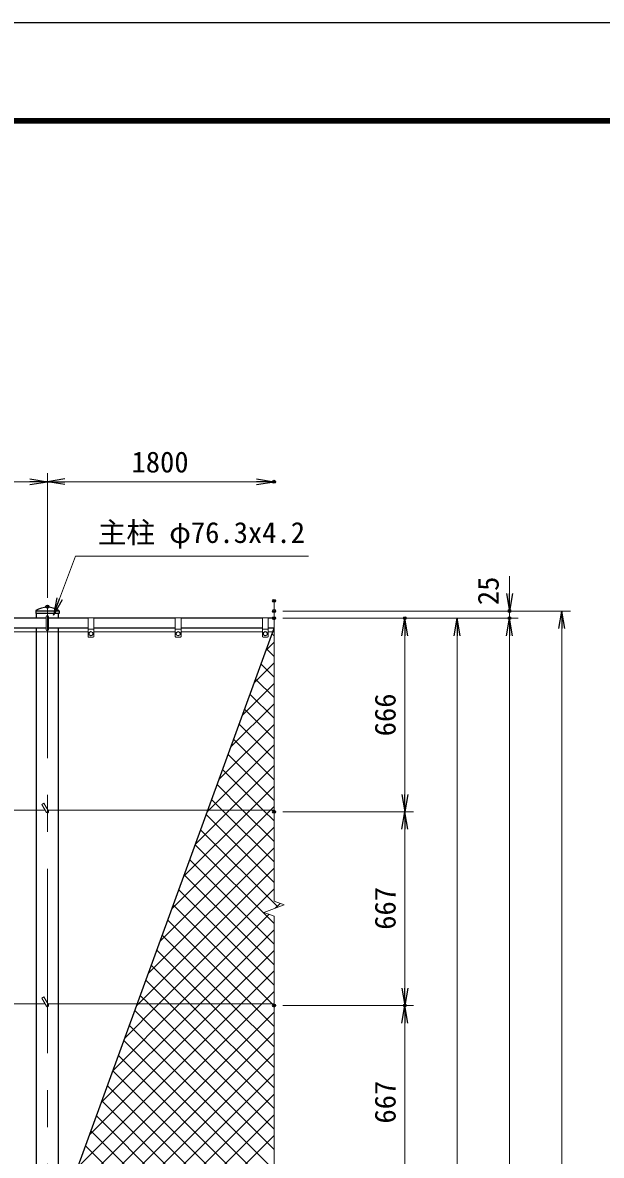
# Model space of a CAD drawing. Units: millimetres, scale not verified. Extents: x -6300 to 6300, y -4455 to 4455.
# Drawn here: x -2862 to -871, y 557 to 4455 of the extents above; entities that cross this region are included whole.
import ezdxf
from ezdxf.enums import TextEntityAlignment as Align

# ---------------------------------------------------------------- set-up
doc = ezdxf.new("R2010")
doc.units = ezdxf.units.MM
doc.header["$LTSCALE"] = 20
doc.header["$PDMODE"] = 32
doc.header["$PDSIZE"] = 10
doc.linetypes.add('USER1', pattern=[50.8, 31.75, -6.35, 6.35, -6.35])
for name, color, linetype, lineweight in [('0-0_D-STR1', 1, 'Continuous', 25), ('0-1_D-STR3', 3, 'Continuous', 13), ('0-2_D-BMK', 2, 'USER1', 13), ('0-3_D-STR2', 7, 'Continuous', 13), ('0-4_D-STR-DIM', 7, 'Continuous', 13), ('0-6_Defpoints', 8, 'Continuous', 25), ('0-A_D-STR-TXT', 7, 'Continuous', 13), ('0-C_D-TTL', 7, 'Continuous', 25)]:
    doc.layers.add(name, color=color, linetype=linetype, lineweight=lineweight)
doc.layers.add('0-5_0', color=7, linetype='Continuous')
doc.styles.add('ＭＳ ゴシック', font='')
doc.styles.get('ＭＳ ゴシック').set_extended_font_data('MS Gothic')

# ---------------------------------------------------------------- blocks, each defined once
blk = doc.blocks.new('_Open')
at = {"layer": '0-5_0'}
blk.add_line((-20, 3.333), (0, 0), dxfattribs=at)
blk.add_lwpolyline([(-20, -3.333), (0, 0), (-20, 0)], dxfattribs=at)

msp = doc.modelspace()

# ---------------------------------------------------------------- linework, layer by layer
at = {"layer": '0-0_D-STR1'}
for p, q in [((-2817.08, 2430.39), (-2817.08, 2422.34)), ((-2736.88, 2430.34), (-2817.08, 2430.34)), ((-2736.88, 2422.34), (-2817.08, 2422.34)), ((-2815.13, 2422.34), (-2815.13, 2405.34)), ((-2738.83, 2405.34), (-2738.83, 2422.34)), ((-2736.88, 2430.39), (-2736.88, 2422.34)), ((-2780.98, 2405.34), (-2916.98, 2405.34)), ((-2636.98, 2405.34), (-2772.98, 2405.34)), ((-2336.98, 2405.34), (-2616.98, 2405.34)), ((-2036.98, 2405.34), (-2316.98, 2405.34)), ((-1996.98, 2405.34), (-2016.98, 2405.34)), ((-2780.98, 2371.34), (-2916.98, 2371.34)), ((-2815.13, 2371.34), (-2815.13, 422.34)), ((-2636.98, 2371.34), (-2772.98, 2371.34)), ((-2738.83, 422.34), (-2738.83, 2371.34)), ((-2336.98, 2371.34), (-2616.98, 2371.34)), ((-2036.98, 2371.34), (-2316.98, 2371.34)), ((-1996.98, 2371.34), (-2016.98, 2371.34))]:
    msp.add_line(p, q, dxfattribs=at)
for centre, radius, start, end in [((-2815.58, 2430.39), 1.5, 123.03241, 180), ((-2776.98, 2371.03), 72.31, 56.96759, 123.03241), ((-2738.38, 2430.39), 1.5, 0, 56.96759)]:
    msp.add_arc(centre, radius, start, end, dxfattribs=at)
at = {"layer": '0-1_D-STR3'}
for p, q in [((-2780.98, 2366.34), (-2780.98, 2410.34)), ((-2772.98, 2366.34), (-2772.98, 2410.34)), ((-2636.98, 2407.34), (-2636.98, 2342.34)), ((-2616.98, 2407.34), (-2636.98, 2407.34)), ((-2616.98, 2407.34), (-2616.98, 2342.34)), ((-2336.98, 2407.34), (-2336.98, 2342.34)), ((-2316.98, 2407.34), (-2336.98, 2407.34)), ((-2316.98, 2407.34), (-2316.98, 2342.34)), ((-2036.98, 2407.34), (-2036.98, 2342.34)), ((-2016.98, 2407.34), (-2036.98, 2407.34)), ((-2016.98, 2407.34), (-2016.98, 2342.34)), ((-2916.98, 2358.34), (-2636.98, 2358.34)), ((-2616.98, 2367.34), (-2636.98, 2367.34)), ((-2618.98, 2340.34), (-2634.98, 2340.34)), ((-2633.48, 2356.08), (-2626.98, 2359.84)), ((-2633.48, 2356.08), (-2633.48, 2348.6)), ((-2626.98, 2359.84), (-2620.48, 2356.08)), ((-2620.48, 2356.08), (-2620.48, 2348.6)), ((-2616.98, 2358.34), (-2336.98, 2358.34)), ((-2316.98, 2367.34), (-2336.98, 2367.34)), ((-2318.98, 2340.34), (-2334.98, 2340.34)), ((-2333.48, 2356.08), (-2326.98, 2359.84)), ((-2333.48, 2356.08), (-2333.48, 2348.6)), ((-2326.98, 2359.84), (-2320.48, 2356.08)), ((-2320.48, 2356.08), (-2320.48, 2348.6)), ((-2316.98, 2358.34), (-2036.98, 2358.34)), ((-2016.98, 2367.34), (-2036.98, 2367.34)), ((-2018.98, 2340.34), (-2034.98, 2340.34)), ((-2033.48, 2356.08), (-2026.98, 2359.84)), ((-2033.48, 2356.08), (-2033.48, 2348.6)), ((-2026.98, 2359.84), (-2020.48, 2356.08)), ((-2020.48, 2356.08), (-2020.48, 2348.6)), ((-2016.98, 2358.34), (-1996.98, 2358.34)), ((-2796.37, 1764.93), (-2789.45, 1768.93)), ((-2796.37, 1764.93), (-2780.45, 1737.34)), ((-2789.45, 1768.93), (-2773.52, 1741.34)), ((-2785.06, 1745.34), (-4575.83, 1745.34)), ((-1996.98, 1745.34), (-2775.83, 1745.34)), ((-2796.37, 1097.93), (-2789.45, 1101.93)), ((-2796.37, 1097.93), (-2780.45, 1070.34)), ((-2789.45, 1101.93), (-2773.52, 1074.34)), ((-2785.06, 1078.34), (-4575.83, 1078.34)), ((-1996.98, 1078.34), (-2775.83, 1078.34))]:
    msp.add_line(p, q, dxfattribs=at)
for points in [[(-2633.48, 2348.6), (-2626.98, 2344.84), (-2620.48, 2348.6)], [(-2333.48, 2348.6), (-2326.98, 2344.84), (-2320.48, 2348.6)], [(-2033.48, 2348.6), (-2026.98, 2344.84), (-2020.48, 2348.6)]]:
    msp.add_lwpolyline(points, dxfattribs=at)
for centre in [(-2626.98, 2352.34), (-2326.98, 2352.34), (-2026.98, 2352.34)]:
    msp.add_circle(centre, 6.49, dxfattribs=at)
for centre, radius, start, end in [((-2776.98, 2410.34), 4, 0, 180), ((-2776.98, 2366.34), 4, 180, 0), ((-2634.98, 2342.34), 2, 180, 270), ((-2618.98, 2342.34), 2, 270, 0), ((-2334.98, 2342.34), 2, 180, 270), ((-2318.98, 2342.34), 2, 270, 0), ((-2034.98, 2342.34), 2, 180, 270), ((-2018.98, 2342.34), 2, 270, 0), ((-2776.98, 1739.34), 4, 210, 30), ((-2776.98, 1072.34), 4, 210, 30)]:
    msp.add_arc(centre, radius, start, end, dxfattribs=at)
at = {"layer": '0-2_D-BMK'}
msp.add_line((-2776.98, -2139.66), (-2776.98, 2445.34), dxfattribs=at)
at = {"layer": '0-3_D-STR2'}
for p, q in [((-1996.98, 2344.38), (-2004.29, 2351.68)), ((-2025.02, 2294.71), (-1996.98, 2322.75)), ((-1996.98, 2273.67), (-2023.16, 2299.84)), ((-2065.49, 2183.53), (-1996.98, 2252.04)), ((-1996.98, 2202.96), (-2042.02, 2248)), ((-1996.98, 2132.25), (-2060.89, 2196.16)), ((-2105.95, 2072.36), (-1996.98, 2181.33)), ((-1996.98, 2061.54), (-2079.76, 2144.32)), ((-2146.42, 1961.18), (-1996.98, 2110.62)), ((-1996.98, 1990.82), (-2098.63, 2092.47)), ((-2186.88, 1850.01), (-1996.98, 2039.91)), ((-1996.98, 1920.11), (-2117.5, 2040.63)), ((-1996.98, 1849.4), (-2136.37, 1988.79)), ((-2220.84, 1745.34), (-1996.98, 1969.2)), ((-1996.98, 1778.69), (-2155.24, 1936.95)), ((-2034.34, 1745.34), (-2174.11, 1885.11)), ((-2150.13, 1745.34), (-1996.98, 1898.49)), ((-2105.05, 1745.34), (-2192.98, 1833.27)), ((-2079.42, 1745.34), (-1996.98, 1827.78)), ((-2175.76, 1745.34), (-2211.84, 1781.42)), ((-2008.71, 1745.34), (-1996.98, 1757.07)), ((-2348.74, 1405.31), (-2008.71, 1745.34)), ((-2308.27, 1516.48), (-2079.42, 1745.34)), ((-2267.81, 1627.66), (-2150.13, 1745.34)), ((-1996.98, 1495.85), (-2230.71, 1729.58)), ((-2227.35, 1738.83), (-2220.84, 1745.34)), ((-1996.98, 1566.56), (-2175.76, 1745.34)), ((-1996.98, 1637.27), (-2105.05, 1745.34)), ((-1996.98, 1707.98), (-2034.34, 1745.34)), ((-2389.2, 1294.13), (-1996.98, 1686.36)), ((-1982.83, 1410.99), (-2249.58, 1677.74)), ((-2429.67, 1182.96), (-1996.98, 1615.64)), ((-1996.98, 1354.43), (-2268.45, 1625.9)), ((-1996.98, 1283.72), (-2287.32, 1574.06)), ((-2463.58, 1078.34), (-1996.98, 1544.93)), ((-1996.98, 1213.01), (-2306.19, 1522.21)), ((-2392.87, 1078.34), (-1996.98, 1474.22)), ((-1996.98, 1142.3), (-2325.06, 1470.37)), ((-2003.74, 1078.34), (-2343.93, 1418.53)), ((-1993.32, 1407.17), (-1976.47, 1424.03)), ((-2074.45, 1078.34), (-2362.8, 1366.69)), ((-2251.44, 1078.34), (-1996.98, 1332.8)), ((-2145.16, 1078.34), (-2381.66, 1314.85)), ((-2215.87, 1078.34), (-2400.53, 1263.01)), ((-2180.73, 1078.34), (-1996.98, 1262.09)), ((-2286.58, 1078.34), (-2419.4, 1211.16)), ((-2110.02, 1078.34), (-1996.98, 1191.38)), ((-2357.29, 1078.34), (-2438.27, 1159.32)), ((-2428, 1078.34), (-2457.14, 1107.48)), ((-2672.45, 515.91), (-2110.02, 1078.34)), ((-2631.99, 627.08), (-2180.73, 1078.34)), ((-2591.53, 738.26), (-2251.44, 1078.34)), ((-2510.6, 960.61), (-2392.87, 1078.34)), ((-1996.98, 576.61), (-2476.01, 1055.64)), ((-2470.13, 1071.78), (-2463.58, 1078.34)), ((-1996.98, 647.32), (-2428, 1078.34)), ((-1996.98, 718.03), (-2357.29, 1078.34)), ((-1996.98, 788.74), (-2286.58, 1078.34)), ((-1996.98, 859.45), (-2215.87, 1078.34)), ((-1996.98, 930.16), (-2145.16, 1078.34)), ((-1996.98, 1000.88), (-2074.45, 1078.34)), ((-1996.98, 1071.59), (-2003.74, 1078.34)), ((-2622.6, 424.34), (-1996.98, 1049.96)), ((-2553.89, 422.34), (-1996.98, 979.25)), ((-1996.98, 505.9), (-2494.88, 1003.8)), ((-1996.98, 435.19), (-2513.75, 951.95)), ((-2054.84, 422.34), (-2532.62, 900.11)), ((-2483.18, 422.34), (-1996.98, 908.54)), ((-2125.55, 422.34), (-2551.48, 848.27)), ((-2412.47, 422.34), (-1996.98, 837.83)), ((-2196.26, 422.34), (-2570.35, 796.43)), ((-2266.97, 422.34), (-2589.22, 744.59)), ((-2341.76, 422.34), (-1996.98, 767.12)), ((-2337.68, 422.34), (-2608.09, 692.75)), ((-2271.05, 422.34), (-1996.98, 696.41)), ((-2408.4, 422.34), (-2626.96, 640.9)), ((-2200.34, 422.34), (-1996.98, 625.7)), ((-2479.11, 422.34), (-2645.83, 589.06))]:
    msp.add_line(p, q, dxfattribs=at)
for points in [[(-2551.06, 849.43), (-2322.15, 1078.34), (-2014.08, 1386.41)], [(-2695.31, 422.34), (-2039.31, 1078.34), (-1996.98, 1120.67)]]:
    msp.add_lwpolyline(points, dxfattribs=at)
at = {"layer": '0-4_D-STR-DIM'}
for p, q in [((-2776.98, 2475.34), (-2776.98, 2905.34)), ((-2776.98, 2475.34), (-2776.98, 2905.34)), ((-2836.98, 2875.34), (-4516.98, 2875.34)), ((-2716.98, 2875.34), (-2056.98, 2875.34)), ((-1186.98, 2490.34), (-1186.98, 2550.34)), ((-1996.98, 2465.34), (-1996.98, 1431.49)), ((-1966.98, 2430.34), (-976.98, 2430.34)), ((-1966.98, 2430.34), (-1156.98, 2430.34)), ((-1186.98, 2405.34), (-1186.98, 2430.34)), ((-1966.98, 2405.34), (-1336.98, 2405.34)), ((-1966.98, 2405.34), (-1156.98, 2405.34)), ((-1966.98, 2405.34), (-1156.98, 2405.34)), ((-1966.98, 2405.34), (-1516.98, 2405.34)), ((-1546.98, 1799.34), (-1546.98, 2345.34)), ((-1366.98, 2345.34), (-1366.98, -1534.66)), ((-1186.98, -1564.66), (-1186.98, 2345.34)), ((-1186.98, 2345.34), (-1186.98, 2285.34)), ((-1006.98, 2370.34), (-1006.98, -2064.66)), ((-1966.98, 1739.34), (-1516.98, 1739.34)), ((-1966.98, 1739.34), (-1516.98, 1739.34)), ((-1546.98, 1679.34), (-1546.98, 1132.34)), ((-2032.22, 1393.01), (-1961.74, 1418.67)), ((-1961.74, 1418.67), (-1996.98, 1431.49)), ((-1996.98, 1380.19), (-2032.22, 1393.01)), ((-1996.98, 1380.19), (-1996.98, -569.51)), ((-1966.98, 1072.34), (-1516.98, 1072.34)), ((-1966.98, 1072.34), (-1516.98, 1072.34)), ((-1546.98, 1012.34), (-1546.98, 465.34))]:
    msp.add_line(p, q, dxfattribs=at)
at = {"layer": '0-6_Defpoints'}
msp.add_line((-3433.36, -1574.66), (-1996.98, 2371.76), dxfattribs=at)
for p in [(-1996.98, 2875.34), (-1996.98, 2465.34), (-2776.98, 2445.34), (-1996.98, 2430.34), (-1186.98, 2430.34), (-1996.98, 2405.34), (-1546.98, 2405.34), (-1186.98, 2405.34), (-1996.98, 1739.34), (-1996.98, 1072.34), (-1546.98, 1072.34)]:
    msp.add_point(p, dxfattribs=at)
at = {"layer": '0-A_D-STR-TXT'}
msp.add_lwpolyline([(-1877.89, 2618.84), (-2679.91, 2618.84), (-2755.3, 2417.57)], dxfattribs=at)
at = {"layer": '0-C_D-TTL', "color": 2}
msp.add_lwpolyline([(-6299.52, 4455.34), (6300.48, 4455.34), (6300.48, -4454.66), (-6299.52, -4454.66)], close=True, dxfattribs=at)
at = {"layer": '0-C_D-TTL'}
for points in [[(-5894.52, 4125.34), (5895.48, 4125.34), (5895.48, -4124.66), (-5894.52, -4124.66)], [(-5890.77, 4121.59), (5891.73, 4121.59), (5891.73, -4120.91), (-5890.77, -4120.91)], [(-5887.02, 4117.84), (5887.98, 4117.84), (5887.98, -4117.16), (-5887.02, -4117.16)], [(-5883.27, 4114.09), (5884.23, 4114.09), (5884.23, -4113.41), (-5883.27, -4113.41)], [(-5879.52, 4110.34), (5880.48, 4110.34), (5880.48, -4109.66), (-5879.52, -4109.66)]]:
    msp.add_lwpolyline(points, close=True, dxfattribs=at)

# ---------------------------------------------------------------- block references
at = {"layer": '0-4_D-STR-DIM', "xscale": 3, "yscale": 3}
for p in [(-2776.98, 2875.34), (-1996.98, 2875.34)]:
    msp.add_blockref('_Open', p, dxfattribs=at)
for p, rotation in [((-2776.98, 2875.34), 180), ((-1186.98, 2430.34), 270), ((-1006.98, 2430.34), 90), ((-1546.98, 2405.34), 90), ((-1366.98, 2405.34), 90), ((-1186.98, 2405.34), 90), ((-1186.98, 2405.34), 90), ((-1546.98, 1739.34), 270), ((-1546.98, 1739.34), 90), ((-1546.98, 1072.34), 270), ((-1546.98, 1072.34), 90)]:
    msp.add_blockref('_Open', p, dxfattribs=dict(at, rotation=rotation))
at = {"layer": '0-A_D-STR-TXT', "xscale": 3, "yscale": 3, "rotation": 249.46512}
msp.add_blockref('_Open', (-2756, 2415.69), dxfattribs=at)

# ---------------------------------------------------------------- texts
at = {"layer": '0-4_D-STR-DIM', "style": 'ＭＳ ゴシック'}
msp.add_text('1800', height=72.14, dxfattribs=at).set_placement((-2487.33, 2885.46), align=Align.BOTTOM_LEFT)
for s, p in [('25', (-1202.45, 2450.54)), ('666', (-1557.1, 1999.25)), ('667', (-1557.1, 1333.31)), ('667', (-1557.1, 666.31))]:
    msp.add_text(s, height=72.14, rotation=90, dxfattribs=at).set_placement(p, align=Align.BOTTOM_LEFT)
at = {"layer": '0-A_D-STR-TXT', "style": 'ＭＳ ゴシック'}
msp.add_text('主柱 φ76.3x4.2', height=72.14, dxfattribs=at).set_placement((-2603.52, 2642.86), align=Align.BOTTOM_LEFT)

doc.saveas('drawing.dxf')
